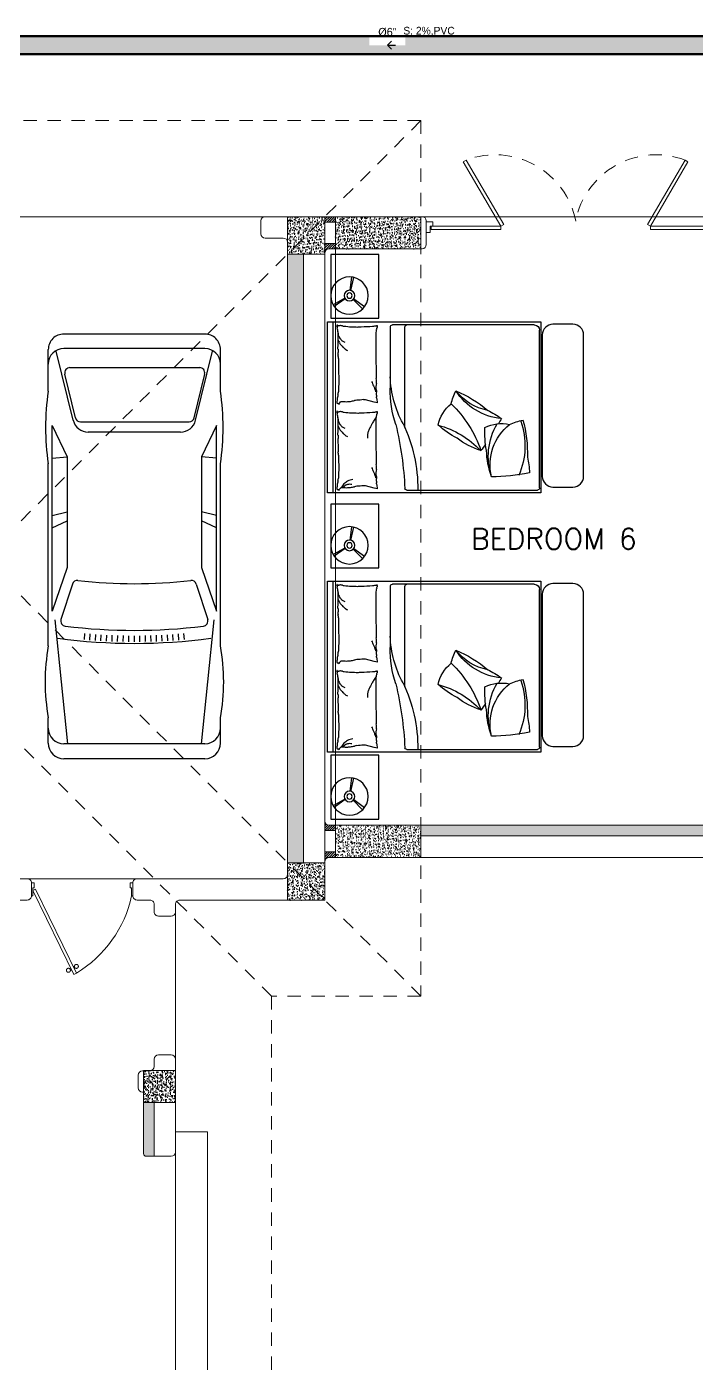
# Model space of a CAD drawing. Header units: metres. Extents: x -232 to 581, y 30 to 789.
# Drawn here: x 96.17 to 102.45, y 390.54 to 403.06 of the extents above; entities that cross this region are included whole.
import ezdxf

# ---------------------------------------------------------------- set-up
doc = ezdxf.new("R2010")
doc.units = ezdxf.units.M
doc.linetypes.add('HIDDEN2', pattern=[0.1875, 0.125, -0.0625])
for name, color, linetype, lineweight in [('02_mobiliario', 250, 'Continuous', 5), ('A-DOOR', 35, 'Continuous', 5), ('A-WALL', 250, 'Continuous', 20), ('baños', 140, 'Continuous', 0), ('Columnas', 7, 'Continuous', 18), ('PLF 01', 252, 'Continuous', 9), ('textos', 7, 'Continuous', 0)]:
    doc.layers.add(name, color=color, linetype=linetype, lineweight=lineweight)
for name, color, linetype in [('GEN-TEXTOS INFO', 7, 'Continuous'), ('HATCH', 8, 'Continuous'), ('MOBILIARIOS', 252, 'Continuous')]:
    doc.layers.add(name, color=color, linetype=linetype)
doc.layers.add('M-SY-PIPE-STANDARD-Drenaje Sanitario', color=7, linetype='Continuous', true_color=0x726558)
doc.layers.add('PISO', color=7, linetype='Continuous', lineweight=5, true_color=0xe6e6e6)
doc.layers.add('Techos 1', color=7, linetype='HIDDEN2', lineweight=9, true_color=0x42391a)
doc.layers.add('RELLENO SECCION', color=8, linetype='Continuous', lineweight=0, transparency=0.4)
doc.styles.add('DS-CAST-01', font='GOTHIC.TTF', dxfattribs={"height": 3})
doc.styles.add('SIST.-CAST-01', font='GOTHIC.TTF', dxfattribs={"height": 2})
doc.styles.get("Standard").update_dxf_attribs({"font": 'arial.ttf'})
pattern_1 = [(45, (109.595052, -7.243447), (-0.0112253202, 0.0112253202), [])]
pattern_2 = [(50, (109.59505, -7.243447), (0.058299094, -0.005100507), [0.006096, -0.067056]), (355, (109.59505, -7.24345), (-0.011277895, 0.06113819), [0.0048768, -0.053644987]), (100.451445, (109.59991, -7.24387), (0.0470212, 0.05603768), [0.005180803, -0.056988878]), (46.1842, (109.59505, -7.22719), (0.086745293, -0.013453545), [0.009144, -0.100584]), (96.63556, (109.60228, -7.22831), (0.075969323, 0.07917636), [0.00777121, -0.085483395]), (351.18415, (109.59505, -7.22719), (0.07596932, 0.07917636), [0.00731519, -0.080467114]), (21, (109.60318, -7.231255), (0.048516605, -0.032724863), [0.006096, -0.067056]), (326, (109.60318, -7.231255), (0.01977665, 0.05894015), [0.0048768, -0.0536448]), (71.451445, (109.607223, -7.23398), (0.068293254, 0.026215286), [0.005180803, -0.05698878]), (37.5, (109.595052, -7.243447), (0.000988353, 0.0270576124), [0, -0.05299456, 0, -0.0544576, 0, -0.053848]), (7.5, (109.595052, -7.243447), (0.021382292, 0.032057784), [0, -0.03104896, 0, -0.05177536, 0, -0.0205232]), (327.5, (109.576927, -7.243447), (0.0433889905, -0.001833198), [0, -0.02032, 0, -0.0633984, 0, -0.0841248]), (317.5, (109.5688, -7.243447), (0.047401338, 0.008136477), [0, -0.026416, 0, -0.04210304, 0, -0.0597408])]

# ---------------------------------------------------------------- blocks, each defined once
blk = doc.blocks.new('puerta 1.00')
at = {"layer": 'A-DOOR'}
for p, q in [((-0.15, -0.012), (-0.937, -0.395)), ((-0.138, -0.038), (-0.925, -0.42)), ((-0.138, -0.038), (-0.15, -0.012)), ((-0.895, -0.374), (-0.9, -0.364)), ((-0.878, -0.366), (-0.883, -0.356)), ((-0.937, -0.395), (-0.925, -0.42)), ((-0.882, -0.4), (-0.877, -0.41)), ((-0.865, -0.392), (-0.86, -0.402))]:
    blk.add_line(p, q, dxfattribs=at)
for points in [[(-0.08, 0), (-0.08, -0.025), (-0.125, -0.025), (-0.125, -0.012), (-0.2, -0.012), (-0.2, 0), (-0.08, 0)], [(-0.08, -0.95), (-0.08, -0.925), (-0.125, -0.925), (-0.125, -0.937), (-0.2, -0.937), (-0.2, -0.95), (-0.08, -0.95)]]:
    blk.add_lwpolyline(points, dxfattribs=at)
blk.add_arc((0.037, 0.16), 1.123, 211.1336, 257.8343, dxfattribs=at)
for points in [[(-0.898, -0.364), (-0.903, -0.364), (-0.912, -0.359), (-0.917, -0.35), (-0.917, -0.34), (-0.912, -0.332), (-0.903, -0.327), (-0.893, -0.327), (-0.884, -0.332), (-0.879, -0.34), (-0.879, -0.35), (-0.884, -0.359), (-0.893, -0.364), (-0.898, -0.364)], [(-0.862, -0.439), (-0.867, -0.439), (-0.875, -0.434), (-0.88, -0.426), (-0.88, -0.416), (-0.875, -0.407), (-0.867, -0.402), (-0.857, -0.402), (-0.848, -0.407), (-0.843, -0.416), (-0.843, -0.426), (-0.848, -0.434), (-0.857, -0.439), (-0.862, -0.439)]]:
    blk.add_open_spline(points, degree=2, dxfattribs=at)
blk = doc.blocks.new('A$Ca7b09788')
at = {"layer": 'A-DOOR'}
for p, q in [((0, 0.101), (0.06, 0.101)), ((0.035, 0.001), (0, 0.001)), ((0.035, 0.061), (0.035, 0.001)), ((0.06, 0.061), (0.035, 0.061)), ((0.06, 0.061), (0.06, 0.101)), ((2.8, 0.1), (2.74, 0.1)), ((2.74, 0.06), (2.74, 0.1)), ((2.74, 0.06), (2.765, 0.06)), ((2.765, 0.06), (2.765, 0)), ((2.765, 0), (2.8, 0))]:
    blk.add_line(p, q, dxfattribs=at)
for points in [[(0.347, 0.665), (0.7, 0.06), (0.726, 0.076), (0.373, 0.68)], [(2.453, 0.665), (2.1, 0.06), (2.074, 0.076), (2.427, 0.68)], [(0.045, 0.061), (0.7, 0.06), (0.7, 0.03), (0.045, 0.03)], [(2.752, 0.06), (2.1, 0.06), (2.1, 0.03), (2.752, 0.03)]]:
    blk.add_lwpolyline(points, close=True, dxfattribs=at)
at = {"layer": 'A-DOOR', "linetype": 'HIDDEN2'}
for centre, start, end in [((0.645, -0.04), 11.1544, 110.647), ((2.155, -0.04), 69.353, 168.8456)]:
    blk.add_arc(centre, 0.77, start, end, dxfattribs=at)
blk = doc.blocks.new('carro1')
at = {"layer": 'MOBILIARIOS'}
for p, q in [((-0.32, 1.577), (-0.709, 1.577)), ((-0.32, 1.577), (-0.709, 1.577)), ((0, 1.539), (0.294, 1.4)), ((1.742, 1.539), (0, 1.539)), ((1.742, 1.539), (0, 1.539)), ((0, 1.539), (0.294, 1.4)), ((0.309, 1.539), (0.294, 1.4)), ((0.309, 1.539), (0.294, 1.4)), ((2.066, 1.577), (0.359, 1.577)), ((2.066, 1.577), (0.359, 1.577)), ((0.845, 1.539), (0.81, 1.4)), ((0.845, 1.539), (0.81, 1.4)), ((0.959, 1.539), (0.893, 1.4)), ((0.959, 1.539), (0.893, 1.4)), ((1.33, 1.4), (1.742, 1.539)), ((1.33, 1.4), (1.742, 1.539)), ((1.822, 1.516), (2.983, 1.397)), ((1.822, 1.516), (2.983, 1.397)), ((2.976, 1.577), (2.741, 1.577)), ((2.976, 1.577), (2.741, 1.577)), ((-0.855, 1.431), (-0.855, 0.109)), ((-0.855, 1.431), (-0.855, 0.109)), ((-0.72, 1.431), (-0.72, 0.109)), ((-0.72, 1.431), (-0.72, 0.109)), ((-0.047, 1.344), (-0.695, 1.502)), ((-0.047, 1.344), (-0.695, 1.502)), ((-0.541, 0.165), (-0.541, 1.382)), ((-0.541, 0.165), (-0.541, 1.382)), ((-0.07, 1.329), (-0.48, 1.429)), ((-0.07, 1.329), (-0.48, 1.429)), ((0.294, 1.4), (1.33, 1.4)), ((0.294, 1.4), (1.33, 1.4)), ((1.487, 1.35), (1.817, 1.457)), ((1.487, 1.35), (1.817, 1.457)), ((2.983, 1.431), (2.983, 0.109)), ((2.983, 1.431), (2.983, 0.109)), ((3.123, 1.431), (3.123, 0.109)), ((3.123, 1.431), (3.123, 0.109)), ((-0.033, 0.265), (-0.033, 1.282)), ((-0.033, 0.265), (-0.033, 1.282)), ((0.065, 1.202), (0.065, 0.337)), ((0.065, 1.202), (0.065, 0.337)), ((2.007, 1.239), (1.95, 1.234)), ((2.007, 1.239), (1.95, 1.234)), ((2.011, 1.187), (1.954, 1.182)), ((2.011, 1.187), (1.954, 1.182)), ((2.015, 1.135), (1.958, 1.131)), ((2.015, 1.135), (1.958, 1.131)), ((2.018, 1.083), (1.961, 1.079)), ((2.018, 1.083), (1.961, 1.079)), ((2.021, 1.03), (1.964, 1.028)), ((2.021, 1.03), (1.964, 1.028)), ((2.023, 0.978), (1.966, 0.976)), ((2.023, 0.978), (1.966, 0.976)), ((2.025, 0.926), (1.968, 0.925)), ((2.025, 0.926), (1.968, 0.925)), ((2.026, 0.874), (1.969, 0.873)), ((2.026, 0.874), (1.969, 0.873)), ((2.027, 0.822), (1.97, 0.821)), ((2.027, 0.822), (1.97, 0.821)), ((2.027, 0.77), (1.97, 0.77)), ((2.027, 0.77), (1.97, 0.77)), ((2.026, 0.665), (1.969, 0.667)), ((2.026, 0.665), (1.969, 0.667)), ((2.027, 0.718), (1.97, 0.718)), ((2.027, 0.718), (1.97, 0.718)), ((2.021, 0.509), (1.964, 0.512)), ((2.021, 0.509), (1.964, 0.512)), ((2.023, 0.561), (1.966, 0.563)), ((2.023, 0.561), (1.966, 0.563)), ((2.025, 0.613), (1.968, 0.615)), ((2.025, 0.613), (1.968, 0.615)), ((2.015, 0.405), (1.958, 0.409)), ((2.015, 0.405), (1.958, 0.409)), ((2.018, 0.457), (1.961, 0.46)), ((2.018, 0.457), (1.961, 0.46)), ((2.007, 0.301), (1.95, 0.306)), ((2.007, 0.301), (1.95, 0.306)), ((2.011, 0.353), (1.954, 0.357)), ((2.011, 0.353), (1.954, 0.357)), ((-0.047, 0.195), (-0.695, 0.038)), ((-0.047, 0.195), (-0.695, 0.038)), ((-0.07, 0.218), (-0.48, 0.118)), ((-0.07, 0.218), (-0.48, 0.118)), ((0, 0), (0.294, 0.139)), ((0, 0), (0.294, 0.139)), ((0.309, 0), (0.294, 0.139)), ((0.294, 0.139), (1.33, 0.139)), ((0.309, 0), (0.294, 0.139)), ((0.294, 0.139), (1.33, 0.139)), ((0.845, 0), (0.81, 0.139)), ((0.845, 0), (0.81, 0.139)), ((0.959, 0), (0.893, 0.139)), ((0.959, 0), (0.893, 0.139)), ((1.33, 0.139), (1.742, 0)), ((1.33, 0.139), (1.742, 0)), ((1.487, 0.189), (1.817, 0.082)), ((1.487, 0.189), (1.817, 0.082)), ((1.822, 0.024), (2.983, 0.143)), ((1.822, 0.024), (2.983, 0.143)), ((1.742, 0), (0, 0)), ((1.742, 0), (0, 0)), ((-0.32, -0.038), (-0.709, -0.038)), ((-0.32, -0.038), (-0.709, -0.038)), ((2.066, -0.038), (0.359, -0.038)), ((2.066, -0.038), (0.359, -0.038)), ((2.976, -0.038), (2.741, -0.038)), ((2.976, -0.038), (2.741, -0.038))]:
    blk.add_line(p, q, dxfattribs=at)
for centre, radius, start, end in [((-0.709, 1.431), 0.146, 89.9174, 180.0824), ((-0.709, 1.431), 0.146, 89.9174, 180.0824), ((-0.574, 1.431), 0.146, 90.0172, 179.9829), ((-0.574, 1.431), 0.146, 90.0172, 179.9829), ((0.02, -0.727), 2.329, 81.6216, 98.3784), ((0.02, -0.727), 2.329, 81.6216, 98.3784), ((2.403, -0.29), 1.897, 79.7616, 100.2384), ((2.403, -0.29), 1.897, 79.7616, 100.2384), ((2.836, 1.431), 0.146, 0.0171, 89.9829), ((2.836, 1.431), 0.146, 0.0171, 89.9829), ((2.976, 1.431), 0.146, 0.0171, 89.9829), ((2.976, 1.431), 0.146, 0.0171, 89.9829), ((-0.492, 1.381), 0.0488, 76.3661, 179.9108), ((-0.492, 1.381), 0.0488, 76.3661, 179.9108), ((1.832, 1.411), 0.0487, 6.8356, 108.1699), ((1.832, 1.411), 0.0487, 6.8356, 108.1699), ((-3.411, 0.77), 5.331, 353.0262, 6.9738), ((-3.411, 0.77), 5.331, 353.0262, 6.9738), ((-3.35, 0.77), 5.392, 352.3671, 7.6329), ((-3.35, 0.77), 5.392, 352.3671, 7.6329), ((-0.082, 1.282), 0.0488, 359.911, 76.2607), ((-0.082, 1.282), 0.0488, 359.911, 76.2607), ((-0.082, 1.202), 0.146, 0.0444, 76.3177), ((-0.082, 1.202), 0.146, 0.0444, 76.3177), ((1.502, 1.304), 0.049, 108.1055, 185.9744), ((1.502, 1.304), 0.049, 108.1055, 185.9744), ((-3.379, 0.77), 4.862, 353.7528, 6.2472), ((-3.379, 0.77), 4.862, 353.7528, 6.2472), ((-0.082, 0.265), 0.0488, 283.7393, 0.0891), ((-0.082, 0.265), 0.0488, 283.7393, 0.0891), ((-0.082, 0.338), 0.146, 283.6822, 359.9556), ((-0.082, 0.338), 0.146, 283.6822, 359.9556), ((-0.492, 0.166), 0.0488, 180.0891, 283.6339), ((-0.492, 0.166), 0.0488, 180.0891, 283.6339), ((1.502, 0.236), 0.049, 174.0256, 251.8945), ((1.502, 0.236), 0.049, 174.0256, 251.8945), ((-0.709, 0.109), 0.146, 179.9176, 270.0825), ((-0.709, 0.109), 0.146, 179.9176, 270.0825), ((-0.574, 0.109), 0.146, 180.0171, 269.9828), ((-0.574, 0.109), 0.146, 180.0171, 269.9828), ((1.832, 0.128), 0.0487, 251.8301, 353.1644), ((1.832, 0.128), 0.0487, 251.8301, 353.1644), ((2.836, 0.109), 0.146, 270.0171, 359.9829), ((2.836, 0.109), 0.146, 270.0171, 359.9829), ((2.976, 0.109), 0.146, 270.0171, 359.9829), ((2.976, 0.109), 0.146, 270.0171, 359.9829), ((0.02, 2.266), 2.329, 261.6216, 278.3784), ((0.02, 2.266), 2.329, 261.6216, 278.3784), ((2.403, 1.83), 1.897, 259.7616, 280.2384), ((2.403, 1.83), 1.897, 259.7616, 280.2384)]:
    blk.add_arc(centre, radius, start, end, dxfattribs=at)
blk = doc.blocks.new('A$Ca0281d7f')
at = {"layer": 'MOBILIARIOS'}
for p, q in [((0.401, 1.6), (0.401, 0)), ((2.401, 1.6), (0.401, 1.6)), ((0.413, 0.046), (0.413, 1.522)), ((0.463, 1.572), (1.792, 1.572)), ((1.676, 0.611), (1.676, 1.552)), ((1.812, 0.98), (1.812, 1.552)), ((2.348, 0), (2.348, 1.6)), ((2.401, 0), (2.401, 1.6)), ((1.932, 0.843), (1.962, 0.85)), ((1.962, 0.85), (2.045, 0.871)), ((0.401, 0), (2.401, 0)), ((1.658, 0.026), (0.433, 0.026)), ((1.932, 0.037), (1.962, 0.044)), ((1.962, 0.044), (2.045, 0.065))]:
    blk.add_line(p, q, dxfattribs=at)
blk.add_lwpolyline([(0.1, 1.579), (0.288, 1.579, -0.414214), (0.388, 1.479), (0.388, 0.154, -0.414214), (0.288, 0.054), (0.1, 0.054, -0.414214), (0, 0.154), (0, 1.479, -0.414214)], format="xyb", close=True, dxfattribs=at)
for centre, radius, start, end in [((0.463, 1.522), 0.05, 90, 180), ((1.656, 1.552), 0.02, 0, 90), ((1.792, 1.552), 0.02, 0, 90), ((1.931, 1.564), 0.00132, 286.6978, 7.1204), ((1.847, 1.538), 0.0875, 7.1204, 16.2212), ((1.936, 1.583), 0.0193, 260.0016, 286.6978), ((1.866, 1.514), 0.0767, 16.2212, 27.2841), ((1.984, 1.546), 0.0453, 192.869, 207.2841), ((1.921, 1.244), 0.321, 80.0016, 86.4951), ((2.089, 1.534), 0.146, 183.574, 192.869), ((1.251, -12.056), 13.636, 86.4951, 86.945), ((2.045, 0.19), 1.365, 86.945, 88.3669), ((2.158, 0.875), 0.679, 88.3669, 93.3687), ((2.299, 0.649), 0.913, 93.3687, 97.6809), ((2.287, 1.367), 0.198, 97.6809, 102.1095), ((2.226, 1.807), 0.246, 278.1335, 282.1095), ((2.289, 1.597), 0.0328, 248.579, 278.1335), ((2.3, 1.55), 0.0156, 68.579, 111.9904), ((1.483, 1.55), 0.821, 354.7408, 358.0921), ((2.401, 1.484), 0.0992, 164.0648, 184.2159), ((2.257, 1.55), 0.0539, 329.3487, 354.7408), ((2.31, 1.565), 0.00428, 111.9904, 191.8931), ((2.309, 1.571), 0.00232, 250.436, 11.8931), ((2.314, 1.573), 0.00342, 201.7883, 250.436), ((2.34, 1.548), 0.0289, 149.3487, 184.3025), ((2.338, 1.572), 0.0251, 184.3025, 201.7883), ((3.111, 1.507), 1.164, 180.2865, 183.574), ((7.667, 1.338), 5.719, 179.0296, 180.2865), ((2.297, 1.33), 0.0992, 108.4397, 126.1766), ((2.564, 1.122), 0.392, 136.1885, 141.6114), ((2.345, 1.366), 0.0992, 126.1766, 143.9136), ((2.35, 1.358), 0.0768, 141.6114, 152.7604), ((2.382, 1.419), 0.0992, 143.9136, 164.0648), ((2.508, 1.323), 0.234, 152.7604, 159.1397), ((0.807, 1.46), 1.494, 358.0921, 0.5757), ((1.43, 1.337), 0.873, 0.5757, 4.8018), ((15.928, 0.997), 13.983, 178.7205, 179.5243), ((2.307, 1.157), 0.2, 113.0028, 118.3168), ((2.26, 1.303), 0.0493, 118.3168, 129.0349), ((2.399, 1.191), 0.225, 129.0349, 136.1885), ((1.775, 1.345), 0.529, 349.8101, 353.9133), ((2.454, 1.282), 0.152, 169.8101, 177.4614), ((2.592, 1.333), 0.29, 177.4614, 184.8018), ((-1.477, 1.251), 3.773, 356.7919, 0.0008), ((0.828, 1.119), 0.985, 331.4328, 358.1261), ((0.54, 1.138), 1.405, 355.3824, 357.2509), ((1.714, 0.979), 0.23, 357.2509, 11.5586), ((3.158, 1.015), 1.216, 175.3824, 177.3904), ((1.289, 1.295), 0.739, 336.5156, 338.3423), ((1.307, 1.338), 0.739, 334.6889, 336.5156), ((1.613, 0.95), 0.683, 0, 7.5469), ((0.719, 1.259), 0.566, 275.3391, 327.6895), ((1.653, -0.116), 1.165, 113.0642, 130.3209), ((0.809, 1.252), 0.488, 280.6986, 322.6864), ((0.709, 0.707), 0.548, 13.2034, 27.0362), ((0.742, 0.967), 1.071, 342.1966, 0.7418), ((1.715, 0.938), 0.23, 342.6136, 350.5159), ((2.06, 0.886), 0.12, 162.6136, 173.5659), ((2.089, 0.951), 0.146, 173.5659, 191.5586), ((1.25, 1.192), 0.739, 340.572, 342.8018), ((1.269, 1.246), 0.739, 338.3423, 340.572), ((2.063, 0.885), 0.242, 7.5469, 15.744), ((2.605, 0.961), 0.305, 188.4372, 195.744), ((2.472, 0.878), 0.161, 180, 188.4372), ((1.213, 0.109), 0.734, 115.259, 126.9351), ((1.987, 0.051), 1.08, 133.6306, 161.4288), ((1.015, 0.557), 0.358, 12.4782, 50.4625), ((1.664, 0.888), 0.271, 350.5159, 355.9171), ((1.931, 0.843), 0.000917, 355.9171, 104.0449), ((1.931, 0.758), 0.00132, 286.6978, 7.1204), ((1.847, 0.732), 0.0875, 7.1204, 16.2212), ((1.936, 0.777), 0.0193, 260.0016, 286.6978), ((1.921, 0.438), 0.321, 80.0016, 86.4951), ((1.251, -12.862), 13.636, 86.4951, 86.945), ((2.048, 0.938), 0.0677, 267.3351, 284.0452), ((2.156, 1.525), 0.659, 261.9949, 267.3351), ((2.193, 1.177), 0.317, 257.8016, 261.9949), ((2, -0.006), 0.882, 77.8016, 80.3156), ((2.299, -0.157), 0.913, 93.3687, 97.6809), ((2.186, 0.652), 0.204, 80.3156, 90), ((2.274, 0.364), 0.492, 90, 96.2324), ((2.287, 0.561), 0.198, 97.6809, 102.1095), ((2.226, 1.001), 0.246, 278.1335, 282.1095), ((2.258, 0.825), 0.0342, 4.4002, 63.4195), ((2.289, 0.791), 0.0328, 248.579, 278.1335), ((2.305, 0.825), 0.0131, 63.4195, 168.7276), ((2.3, 0.744), 0.0156, 68.579, 111.9904), ((2.31, 0.759), 0.00428, 111.9904, 191.8931), ((2.309, 0.765), 0.00232, 250.436, 11.8931), ((2.402, 0.837), 0.0904, 168.7276, 180), ((2.314, 0.767), 0.00342, 201.7883, 250.436), ((2.34, 0.742), 0.0289, 149.3487, 184.3025), ((2.338, 0.766), 0.0251, 184.3025, 201.7883), ((1.692, 0.373), 1.165, 164.6278, 181.8845), ((1.239, 0.439), 0.689, 160.2936, 203.6414), ((0.46, 0.144), 0.548, 64.767, 78.5998), ((0.769, 0.29), 0.358, 64.0418, 102.0262), ((0.4, 0.264), 0.477, 346.1849, 52.0017), ((2.713, 1.725), 2.198, 207.9248, 209.3793), ((0.286, 0.34), 0.608, 341.81, 30.1351), ((1.594, -0.205), 0.87, 105.336, 136.4193), ((0.715, 1.379), 0.988, 298.4971, 311.0566), ((2.945, 0.044), 1.39, 154.2427, 180.7342), ((4.77, -0.088), 3.096, 166.4201, 177.6238), ((1.866, 0.708), 0.0767, 16.2212, 27.2841), ((1.984, 0.74), 0.0453, 192.869, 207.2841), ((2.089, 0.728), 0.146, 183.574, 192.869), ((2.562, 1.097), 0.729, 212.135, 215.8263), ((3.111, 0.701), 1.164, 180.2865, 183.574), ((7.667, 0.532), 5.719, 179.0296, 180.2865), ((2.251, 0.81), 0.313, 206.4985, 212.135), ((3.292, 1.234), 1.432, 204.3265, 206.4985), ((2.045, -0.616), 1.365, 86.945, 88.3669), ((2.158, 0.069), 0.679, 88.3669, 93.3687), ((2.345, 0.56), 0.0992, 126.1766, 143.9136), ((2.382, 0.613), 0.0992, 143.9136, 164.0648), ((0.807, 0.654), 1.494, 358.0921, 0.5757), ((1.483, 0.744), 0.821, 354.7408, 358.0921), ((2.401, 0.678), 0.0992, 164.0648, 184.2159), ((2.257, 0.744), 0.0539, 329.3487, 354.7408), ((-0.062, 0.567), 0.988, 350.0607, 2.6202), ((0.716, 1.142), 0.787, 288.3527, 306.6851), ((15.928, 0.191), 13.983, 178.7205, 179.5243), ((2.484, 0.774), 0.507, 200.6743, 204.3265), ((2.08, 0.569), 0.058, 184.0828, 200.6743), ((2.297, 0.532), 0.272, 176.4448, 184.0828), ((2.307, 0.351), 0.2, 113.0028, 118.3168), ((2.26, 0.497), 0.0493, 118.3168, 129.0349), ((2.399, 0.384), 0.225, 129.0349, 136.1885), ((2.297, 0.524), 0.0992, 108.4397, 126.1766), ((2.564, 0.316), 0.392, 136.1885, 141.6114), ((2.35, 0.552), 0.0768, 141.6114, 152.7604), ((2.508, 0.517), 0.234, 152.7604, 159.1397), ((1.43, 0.531), 0.873, 0.5757, 4.8018), ((7.623, 0.343), 5.322, 178.2786, 179.5731), ((2.592, 0.527), 0.29, 177.4614, 184.8018), ((0.124, 0.42), 0.787, 339.9163, 358.2487), ((2.713, 1.725), 2.198, 215.2966, 217.2418), ((1.775, 0.439), 0.529, 349.8101, 353.9133), ((1.242, 0.167), 0.734, 166.8226, 178.4988), ((0.54, 0.332), 1.405, 355.3824, 357.2509), ((3.158, 0.209), 1.216, 175.3824, 177.3904), ((1.247, 0.345), 1.049, 353.9133, 0), ((0.91, 2.347), 2.198, 259.4884, 268.8054), ((1.714, 0.173), 0.23, 357.2509, 11.5586), ((2.089, 0.145), 0.146, 173.5659, 191.5586), ((1.25, 0.386), 0.739, 340.572, 342.8018), ((1.269, 0.44), 0.739, 338.3423, 340.572), ((1.289, 0.489), 0.739, 336.5156, 338.3423), ((1.307, 0.532), 0.739, 334.6889, 336.5156), ((1.613, 0.144), 0.683, 0, 7.5469), ((2.063, 0.078), 0.242, 7.5469, 15.744), ((0.433, 0.046), 0.02, 180, 270), ((1.658, 0.046), 0.02, 270, 345.3738), ((1.664, 0.082), 0.271, 350.5159, 355.9171), ((1.931, 0.037), 0.000917, 355.9171, 104.0449), ((1.715, 0.132), 0.23, 342.6136, 350.5159), ((2.06, 0.08), 0.12, 162.6136, 173.5659), ((2.048, 0.132), 0.0677, 267.3351, 284.0452), ((2.156, 0.719), 0.659, 261.9949, 267.3351), ((2.193, 0.371), 0.317, 257.8016, 261.9949), ((2, -0.812), 0.882, 77.8016, 80.3156), ((2.203, 0.259), 0.14, 253.485, 264.3689), ((2.172, 0.169), 0.0915, 270, 284.6851), ((2.186, -0.154), 0.204, 80.3156, 90), ((2.253, 0.244), 0.14, 242.6012, 253.485), ((2.214, 0.134), 0.0562, 251.2201, 270), ((2.313, 0.209), 0.14, 224.9024, 242.6012), ((2.29, 0.269), 0.206, 248.1851, 251.2201), ((2.274, -0.442), 0.492, 90, 96.2324), ((2.289, 0.211), 0.151, 244.6449, 248.1851), ((2.267, 0.11), 0.0526, 228.5571, 244.6449), ((2.317, 0.115), 0.0899, 216.2641, 228.5571), ((2.373, 0.148), 0.14, 207.2036, 224.9024), ((2.258, 0.019), 0.0342, 4.4002, 63.4195), ((2.305, 0.019), 0.0131, 63.4195, 168.7276), ((2.605, 0.155), 0.305, 188.4372, 195.744), ((2.472, 0.072), 0.161, 180, 188.4372), ((2.402, 0.031), 0.0904, 168.7276, 180)]:
    blk.add_arc(centre, radius, start, end, dxfattribs=at)
blk = doc.blocks.new('A$C8346a57b')
at = {"layer": 'MOBILIARIOS'}
for p, q in [((0.264, 0.26), (0.234, 0.382)), ((0.27, 0.262), (0.255, 0.386)), ((0.236, 0.183), (0.134, 0.11)), ((0.241, 0.177), (0.153, 0.088)), ((0.317, 0.183), (0.419, 0.11)), ((0.32, 0.187), (0.428, 0.125))]:
    blk.add_line(p, q, dxfattribs=at)
blk.add_lwpolyline([(0, 0.598), (0.45, 0.598), (0.45, 0), (0, 0)], close=True, dxfattribs=at)
for radius in [0.175, 0.05, 0.025]:
    blk.add_circle((0.276, 0.212), radius, dxfattribs=at)
blk = doc.blocks.new('20.03.2026 LN 09 PRIMER NIVEL ARQ')
at = {"layer": 'HATCH'}
h = blk.add_hatch(dxfattribs=at)
h.set_pattern_fill('AR-CONC', color=1, scale=0.00032)
h.set_pattern_definition(pattern_2)
h.paths.add_polyline_path([(-5.186, -42.843), (-4.836, -42.843), (-4.836, -42.493), (-5.186, -42.493)])
h = blk.add_hatch(dxfattribs=at)
h.set_pattern_fill('AR-CONC', color=1, scale=0.00032)
h.set_pattern_definition(pattern_2)
h.paths.add_polyline_path([(-4.736, -42.493), (-4.736, -42.793), (-3.936, -42.793), (-3.936, -42.493)])
h = blk.add_hatch(dxfattribs=at)
h.set_pattern_fill('AR-CONC', color=1, scale=0.00032)
h.set_pattern_definition(pattern_2)
h.paths.add_polyline_path([(-4.736, -48.193), (-4.736, -48.493), (-3.936, -48.493), (-3.936, -48.193)])
h = blk.add_hatch(dxfattribs=at)
h.set_pattern_fill('AR-CONC', color=1, scale=0.00032)
h.set_pattern_definition(pattern_2)
h.paths.add_polyline_path([(-5.186, -48.893), (-4.836, -48.893), (-4.836, -48.543), (-5.186, -48.543)])
h = blk.add_hatch(dxfattribs=at)
h.set_pattern_fill('AR-CONC', color=1, scale=0.00032)
h.set_pattern_definition(pattern_2)
h.paths.add_polyline_path([(-6.536, -50.788), (-6.236, -50.788), (-6.236, -50.488), (-6.536, -50.488)])
at = {"layer": 'PLF 01'}
h = blk.add_hatch(dxfattribs=at)
h.set_pattern_fill('LINE', color=1, scale=0.005, angle=45)
h.set_pattern_definition(pattern_1)
h.paths.add_polyline_path([(-4.836, -42.493), (-4.836, -42.543), (-4.736, -42.543), (-4.736, -42.493)])
h = blk.add_hatch(dxfattribs=at)
h.set_pattern_fill('LINE', color=1, scale=0.005, angle=45)
h.set_pattern_definition(pattern_1)
edge = h.paths.add_edge_path()
edge.add_line((-4.736, -42.743), (-4.836, -42.743))
edge.add_line((-4.836, -42.743), (-4.836, -42.733))
edge.add_line((-4.836, -42.733), (-4.836, -42.833))
edge.add_arc((-4.796, -42.833), 0.04, 90, 180, ccw=False)
edge.add_line((-4.796, -42.793), (-4.736, -42.793))
edge.add_line((-4.736, -42.793), (-4.736, -42.743))
h = blk.add_hatch(dxfattribs=at)
h.set_pattern_fill('LINE', color=1, scale=0.005, angle=45)
h.set_pattern_definition(pattern_1)
edge = h.paths.add_edge_path()
edge.add_line((-4.736, -48.243), (-4.836, -48.243))
edge.add_line((-4.836, -48.243), (-4.836, -48.253))
edge.add_line((-4.836, -48.253), (-4.836, -48.153))
edge.add_arc((-4.796, -48.153), 0.04, 180, 270)
edge.add_line((-4.796, -48.193), (-4.736, -48.193))
edge.add_line((-4.736, -48.193), (-4.736, -48.243))
h = blk.add_hatch(dxfattribs=at)
h.set_pattern_fill('LINE', color=1, scale=0.005, angle=45)
h.set_pattern_definition(pattern_1)
h.paths.add_polyline_path([(-4.736, -48.443), (-4.836, -48.443), (-4.836, -48.533, -0.414214), (-4.796, -48.493), (-4.736, -48.493)])
at = {"layer": 'RELLENO SECCION'}
h = blk.add_hatch(color=1, dxfattribs=at)
h.dxf.hatch_style = 1
h.paths.add_polyline_path([(-5.186, -48.543), (-5.036, -48.543), (-5.036, -42.843), (-5.186, -42.843)])
h = blk.add_hatch(color=1, dxfattribs=at)
h.dxf.hatch_style = 1
h.paths.add_polyline_path([(-2.804, -48.293), (-0.635, -48.293), (-0.635, -48.243), (-0.636, -48.153, -0.41843), (-0.676, -48.193), (-3.936, -48.193), (-3.936, -48.293)])
h = blk.add_hatch(color=1, dxfattribs=at)
h.dxf.hatch_style = 1
edge = h.paths.add_edge_path()
edge.add_line((-6.586, -50.693), (-6.536, -50.788))
edge.add_line((-6.536, -50.788), (-6.436, -50.788))
edge.add_line((-6.436, -50.788), (-6.436, -51.293))
edge.add_line((-6.436, -51.293), (-6.511, -51.293))
edge.add_arc((-6.511, -51.268), 0.025, 180, 270, ccw=False)
edge.add_line((-6.536, -51.268), (-6.536, -50.828))
edge.add_line((-6.536, -50.828), (-6.536, -50.8))
edge.add_line((-6.536, -50.8), (-6.536, -50.788))
edge.add_line((-6.536, -50.788), (-6.586, -50.693))
at = {"layer": 'A-WALL', "color": 1}
for p, q in [((-5.436, -42.533), (-5.436, -42.653)), ((-5.396, -42.493), (-3.926, -42.493)), ((-4.736, -42.543), (-4.836, -42.543)), ((-3.886, -42.533), (-3.886, -42.753)), ((-5.226, -42.693), (-5.396, -42.693)), ((-4.836, -42.733), (-4.836, -48.533)), ((-4.736, -42.743), (-4.836, -42.743)), ((-4.736, -42.793), (-4.796, -42.793)), ((-3.926, -42.793), (-3.936, -42.793)), ((-5.186, -42.843), (-5.186, -48.543)), ((-5.036, -42.843), (-5.036, -48.543)), ((-4.736, -48.243), (-4.836, -48.243)), ((-4.736, -48.193), (-4.796, -48.193)), ((-3.936, -48.193), (-0.676, -48.193)), ((-2.804, -48.293), (-3.936, -48.293)), ((-0.635, -48.293), (-2.804, -48.293)), ((-4.736, -48.443), (-4.836, -48.443)), ((1.874, -48.493), (-2.806, -48.493)), ((-6.436, -50.453), (-6.436, -50.383)), ((-6.396, -50.343), (-6.276, -50.343)), ((-6.236, -50.493), (-6.236, -50.383)), ((-6.586, -50.653), (-6.586, -50.533)), ((-6.546, -50.493), (-6.476, -50.493)), ((-6.236, -50.493), (-6.236, -51.253)), ((-6.536, -50.693), (-6.546, -50.693)), ((-6.536, -50.788), (-6.536, -51.268)), ((-6.436, -50.788), (-6.436, -51.293)), ((-6.511, -51.293), (-6.276, -51.293))]:
    blk.add_line(p, q, dxfattribs=at)
for points in [[(-2.806, -48.493), (-4.796, -48.493, 0.414214), (-4.836, -48.533), (-4.836, -48.853, -0.414214), (-4.876, -48.893), (-6.196, -48.893, 0.414214), (-6.236, -48.933), (-6.236, -49.003, -0.414214), (-6.276, -49.043), (-6.396, -49.043, -0.414214), (-6.436, -49.003), (-6.436, -48.933, 0.414214), (-6.476, -48.893), (-6.596, -48.893, -0.414214), (-6.636, -48.853), (-6.636, -48.733, -0.414214), (-6.596, -48.693), (-5.226, -48.693)], [(-12.446, -48.693), (-7.626, -48.693, -0.414214), (-7.586, -48.733), (-7.586, -48.853, -0.414214), (-7.626, -48.893), (-8.286, -48.893, 0.414214), (-8.336, -48.943), (-8.336, -49.253, -0.414214), (-8.376, -49.293), (-8.486, -49.293)]]:
    blk.add_lwpolyline(points, format="xyb", dxfattribs=at)
for centre, start, end in [((-5.396, -42.533), 90, 180), ((-3.926, -42.533), 0, 90), ((-5.396, -42.653), 180, 270), ((-5.226, -42.733), 0, 90), ((-4.796, -42.833), 90, 180), ((-3.926, -42.753), 270, 0), ((-4.796, -48.153), 180, 270), ((-5.226, -48.653), 270, 0), ((-6.396, -50.383), 90, 180), ((-6.276, -50.383), 0, 90), ((-6.546, -50.533), 90, 180), ((-6.476, -50.453), 270, 0), ((-6.546, -50.653), 180, 270), ((-6.276, -51.253), 270, 0)]:
    blk.add_arc(centre, 0.04, start, end, dxfattribs=at)
at = {"layer": 'A-WALL', "color": 1, "transparency": 33554684}
blk.add_arc((-6.511, -51.268), 0.025, 180, 270, dxfattribs=at)
at = {"layer": 'Columnas', "color": 1}
for points in [[(-5.186, -42.843), (-4.836, -42.843), (-4.836, -42.493), (-5.186, -42.493)], [(-4.736, -42.493), (-4.736, -42.793), (-3.936, -42.793), (-3.936, -42.493)], [(-4.736, -48.193), (-4.736, -48.493), (-3.936, -48.493), (-3.936, -48.193)], [(-5.186, -48.893), (-4.836, -48.893), (-4.836, -48.543), (-5.186, -48.543)], [(-6.536, -50.788), (-6.236, -50.788), (-6.236, -50.488), (-6.536, -50.488)]]:
    blk.add_lwpolyline(points, close=True, dxfattribs=at)
at = {"layer": 'PISO', "color": 1}
for p, q in [((-12.276, -42.493), (-5.396, -42.493)), ((-1.046, -42.493), (-3.926, -42.493)), ((-4.736, -42.793), (-4.736, -48.193)), ((-7.626, -48.693), (-6.596, -48.693)), ((-6.236, -48.973), (-6.236, -50.383)), ((-5.936, -51.063), (-6.236, -51.063)), ((-5.936, -53.764), (-5.936, -51.063)), ((-6.236, -51.253), (-6.236, -53.563))]:
    blk.add_line(p, q, dxfattribs=at)
at = {"layer": 'Techos 1', "color": 1}
for p, q in [((-13.736, -41.593), (-3.936, -41.593)), ((-3.936, -41.593), (-8.036, -45.693)), ((-3.936, -41.593), (-3.936, -49.793)), ((-3.936, -49.793), (-8.036, -45.693)), ((-5.336, -49.793), (-8.486, -46.643)), ((-3.936, -49.793), (-5.336, -49.793)), ((-5.336, -49.793), (-5.336, -55.193))]:
    blk.add_line(p, q, dxfattribs=at)
at = {"color": 1}
blk.add_blockref('A$Ca7b09788', (-3.886, -42.643), dxfattribs=at)
at = {"layer": '02_mobiliario', "color": 1, "rotation": 270}
blk.add_blockref('carro1', (-7.392, -44.447), dxfattribs=at)
at = {"layer": 'A-DOOR', "color": 1, "rotation": 90}
blk.add_blockref('puerta 1.00', (-7.586, -48.653), dxfattribs=at)
at = {"layer": 'MOBILIARIOS', "color": 1, "xscale": -1}
for name, p in [('A$C8346a57b', (-4.33, -43.444)), ('A$Ca0281d7f', (-2.411, -45.079)), ('A$C8346a57b', (-4.33, -45.783)), ('A$Ca0281d7f', (-2.411, -47.508)), ('A$C8346a57b', (-4.33, -48.135))]:
    blk.add_blockref(name, p, dxfattribs=at)
at = {"layer": 'baños', "color": 1, "linetype": 'Continuous'}
for tag in ['MATERIAL', 'PRODUCT', 'TRADENAME', 'MODELNUMBER']:
    blk.add_attdef(tag, (-12.061, -62.071), '', height=0.0000254, rotation=359.9999, dxfattribs=at)
at = {"layer": 'textos', "color": 1, "insert": (-3.602, -45.607), "char_height": 0.195, "width": 3.40488, "attachment_point": 7}
blk.add_mtext('{\\Fromans|c0; BEDROOM 6}', dxfattribs=at)
blk = doc.blocks.new('_Open90')
at = {"color": 0, "linetype": 'ByBlock', "lineweight": -2}
for p, q in [((0, 0), (-1, 0)), ((-0.5, 0.5), (0, 0)), ((0, 0), (-0.5, -0.5))]:
    blk.add_line(p, q, dxfattribs=at)
blk = doc.blocks.new('DR 20.03.26 LN09')
at = {"layer": 'M-SY-PIPE-STANDARD-Drenaje Sanitario', "linetype": 'Continuous', "lineweight": 50}
blk.add_hatch(color=251, dxfattribs=at).paths.add_polyline_path([(-14678.32, -2179.8), (-14678.32, -2186.43), (-14365.87, -2186.43), (-14365.87, -2179.8), (-14515.44, -2179.8), (-14515.44, -2183.16), (-14528.74, -2183.16), (-14528.74, -2179.8)], flags=0)
at = {"layer": 'M-SY-PIPE-STANDARD-Drenaje Sanitario', "color": 251, "linetype": 'Continuous', "lineweight": 50}
for points in [[(-14678.32, -2179.8), (-14365.87, -2179.8)], [(-14365.87, -2186.43), (-14678.32, -2186.43)]]:
    blk.add_lwpolyline(points, dxfattribs=at)
at = {"layer": 'M-SY-PIPE-STANDARD-Drenaje Sanitario', "color": 251, "linetype": 'Continuous', "lineweight": -3, "xscale": 3, "yscale": 3, "zscale": 3, "rotation": 180}
blk.add_blockref('_Open90', (-14522.09, -2183.11), dxfattribs=at)
at = {"layer": 'GEN-TEXTOS INFO', "style": 'SIST.-CAST-01'}
blk.add_text('S: 2%%%,PVC', height=2.8354, dxfattribs=at).set_placement((-14516.22, -2179.17, -10))
at = {"layer": 'M-SY-PIPE-STANDARD-Drenaje Sanitario', "color": 251, "linetype": 'Continuous', "lineweight": -3, "insert": (-14522.09, -2178.29), "char_height": 3, "attachment_point": 5, "style": 'DS-CAST-01'}
blk.add_mtext('%%C6"', dxfattribs=at)

msp = doc.modelspace()

# ---------------------------------------------------------------- block references
at = {"color": 1}
msp.add_blockref('20.03.2026 LN 09 PRIMER NIVEL ARQ', (103.802, 443.775), dxfattribs=at)
at = {"layer": 'M-SY-PIPE-STANDARD-Drenaje Sanitario', "xscale": 0.02539304808409144, "yscale": 0.02539304808409144, "zscale": 0.02539304808409144}
msp.add_blockref('DR 20.03.26 LN09', (468.312, 458.324), dxfattribs=at)

doc.saveas('drawing.dxf')
